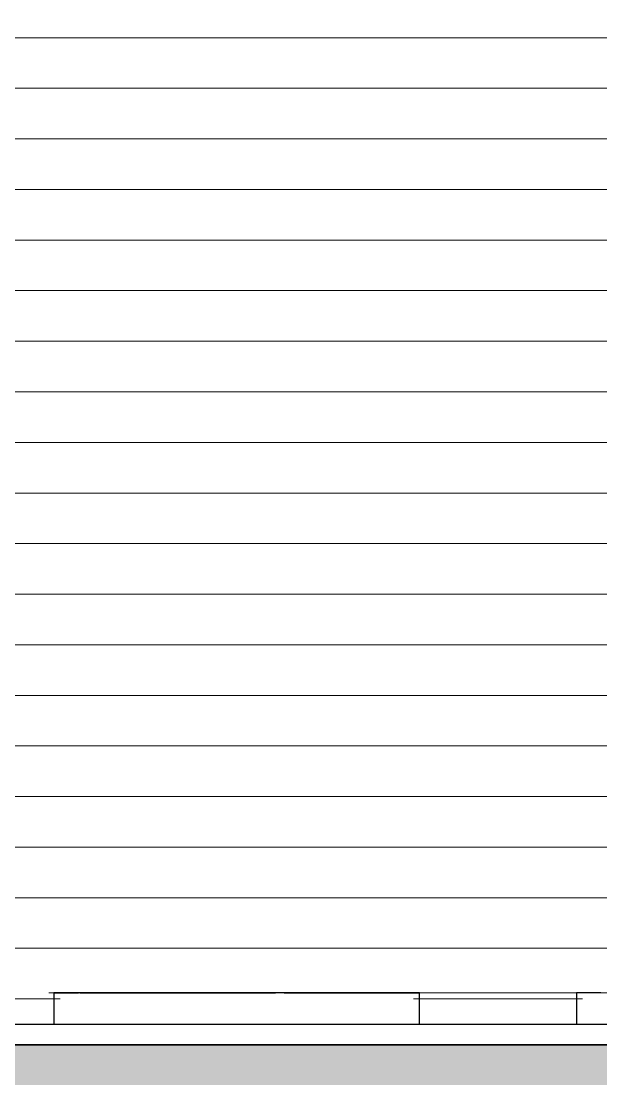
# Model space of a CAD drawing. Header units: millimetres. Extents: x 2519235 to 7246330, y 25937 to 201821.
# Drawn here: x 3125488.9 to 3125544.4, y 101086.8 to 101187.9 of the extents above; entities that cross this region are included whole.
import ezdxf
from ezdxf.xclip import XClip

# ---------------------------------------------------------------- set-up
doc = ezdxf.new("R2010")
doc.units = ezdxf.units.MM
doc.header["$XCLIPFRAME"] = 0
doc.set_wipeout_variables(frame=1)
for name, color, linetype in [('000 - 0_HIDE_OBJ_FRAMING_DEF_SUB_1', 7, 'Continuous'), ('000 - CONCRETE_COL_CUT_COLOR_1', 7, 'Continuous'), ('000 - CONCRETE_COL_HATCH_', 7, 'Continuous'), ('000 - CONCRETE_COL_WIPEOUT_', 7, 'Continuous'), ('000 - CONCRETE_WALL_CUT_COLOR_3', 7, 'Continuous'), ('000 - CONCRETE_WALL_CUT_COLOR_5', 7, 'Continuous')]:
    doc.layers.add(name, color=color, linetype=linetype)

# ---------------------------------------------------------------- blocks, each defined once
blk = doc.blocks.new('DPA_GM_Tactile Tile Line Base - Decision Tactile-32548638-ENTRANCE 1 - ELEVATION 4')
at = {"layer": '000 - 0_HIDE_OBJ_FRAMING_DEF_SUB_1', "color": 7, "lineweight": 9}
for p, q in [((-3018235.74, 101095), (-3018227.53, 101095)), ((-3018227.53, 101095), (-3018235.74, 101095)), ((-3018235.74, 101095), (-3018227.53, 101095)), ((-3018227.53, 101095), (-3018235.74, 101095)), ((-3018235.74, 101095), (-3018227.53, 101095)), ((-3018227.53, 101095), (-3018235.74, 101095)), ((-3018235.74, 101095), (-3018227.53, 101095)), ((-3018227.53, 101095), (-3018235.74, 101095)), ((-3018235.74, 101095), (-3018227.53, 101095)), ((-3018227.53, 101095), (-3018235.74, 101095)), ((-3018235.74, 101095), (-3018227.53, 101095)), ((-3018227.53, 101095), (-3018235.74, 101095)), ((-3018235.74, 101095), (-3018227.53, 101095)), ((-3018227.53, 101095), (-3018235.74, 101095)), ((-3018235.74, 101095), (-3018227.53, 101095)), ((-3018227.53, 101095), (-3018235.74, 101095)), ((-3018235.74, 101095), (-3018227.53, 101095)), ((-3018227.53, 101095), (-3018235.74, 101095)), ((-3018235.74, 101095), (-3018227.53, 101095)), ((-3018227.53, 101095), (-3018235.74, 101095)), ((-3018235.74, 101095), (-3018227.53, 101095)), ((-3018227.53, 101095), (-3018235.74, 101095)), ((-3018235.74, 101095), (-3018227.53, 101095)), ((-3018227.53, 101095), (-3018235.74, 101095)), ((-3018235.74, 101095), (-3018227.53, 101095)), ((-3018227.53, 101095), (-3018235.74, 101095)), ((-3018235.74, 101095), (-3018227.53, 101095)), ((-3018227.53, 101095), (-3018235.74, 101095)), ((-3018235.74, 101095), (-3018227.53, 101095)), ((-3018227.53, 101095), (-3018235.74, 101095)), ((-3018235.74, 101095), (-3018227.53, 101095)), ((-3018227.53, 101095), (-3018235.74, 101095)), ((-3018235.74, 101095), (-3018227.53, 101095)), ((-3018227.53, 101095), (-3018235.74, 101095)), ((-3018235.74, 101095), (-3018227.53, 101095)), ((-3018227.53, 101095), (-3018235.74, 101095)), ((-3018226.75, 101095), (-3018179.78, 101095)), ((-3018179.78, 101095), (-3018226.75, 101095)), ((-3018226.75, 101095), (-3018179.78, 101095)), ((-3018179.78, 101095), (-3018226.75, 101095)), ((-3018226.75, 101095), (-3018179.78, 101095)), ((-3018179.78, 101095), (-3018226.75, 101095)), ((-3018226.75, 101095), (-3018179.78, 101095)), ((-3018179.78, 101095), (-3018226.75, 101095)), ((-3018226.75, 101095), (-3018179.78, 101095)), ((-3018179.78, 101095), (-3018226.75, 101095)), ((-3018226.75, 101095), (-3018179.78, 101095)), ((-3018179.78, 101095), (-3018226.75, 101095)), ((-3018226.75, 101095), (-3018179.78, 101095)), ((-3018179.78, 101095), (-3018226.75, 101095)), ((-3018226.75, 101095), (-3018179.78, 101095)), ((-3018179.78, 101095), (-3018226.75, 101095)), ((-3018226.75, 101095), (-3018179.78, 101095)), ((-3018179.78, 101095), (-3018226.75, 101095)), ((-3018226.75, 101095), (-3018179.78, 101095)), ((-3018179.78, 101095), (-3018226.75, 101095)), ((-3018226.75, 101095), (-3018179.78, 101095)), ((-3018179.78, 101095), (-3018226.75, 101095)), ((-3018226.75, 101095), (-3018179.78, 101095)), ((-3018179.78, 101095), (-3018226.75, 101095)), ((-3018226.75, 101095), (-3018179.78, 101095)), ((-3018179.78, 101095), (-3018226.75, 101095)), ((-3018226.75, 101095), (-3018179.78, 101095)), ((-3018179.78, 101095), (-3018226.75, 101095)), ((-3018226.75, 101095), (-3018157.98, 101095)), ((-3018179.78, 101095), (-3018226.75, 101095)), ((-3018226.75, 101095), (-3018179.78, 101095)), ((-3018179.78, 101095), (-3018226.75, 101095)), ((-3018226.75, 101095), (-3018179.78, 101095)), ((-3018179.78, 101095), (-3018226.75, 101095)), ((-3018226.75, 101095), (-3018179.78, 101095)), ((-3018179.78, 101095), (-3018226.75, 101095))]:
    blk.add_line(p, q, dxfattribs=at)
at = {"layer": '000 - 0_HIDE_OBJ_FRAMING_DEF_SUB_1', "color": 7}
for p, q in [((-3018235.24, 101095), (-3018235.24, 101092)), ((-3018235.24, 101095), (-3018232.9, 101095)), ((-3018232.9, 101095), (-3018235.24, 101095)), ((-3018235.24, 101095), (-3018235.24, 101092)), ((-3018232.9, 101095), (-3018235.24, 101095)), ((-3018232.9, 101095), (-3018235.24, 101095)), ((-3018235.24, 101095), (-3018235.24, 101092)), ((-3018232.9, 101095), (-3018235.24, 101095)), ((-3018232.9, 101095), (-3018235.24, 101095)), ((-3018235.24, 101095), (-3018235.24, 101092)), ((-3018232.9, 101095), (-3018235.24, 101095)), ((-3018232.9, 101095), (-3018235.24, 101095)), ((-3018235.24, 101095), (-3018235.24, 101092)), ((-3018232.9, 101095), (-3018235.24, 101095)), ((-3018232.9, 101095), (-3018235.24, 101095)), ((-3018235.24, 101095), (-3018235.24, 101092)), ((-3018232.9, 101095), (-3018235.24, 101095)), ((-3018232.9, 101095), (-3018235.24, 101095)), ((-3018235.24, 101095), (-3018235.24, 101092)), ((-3018235.24, 101095), (-3018232.9, 101095)), ((-3018232.9, 101095), (-3018235.24, 101095)), ((-3018235.24, 101095), (-3018235.24, 101092)), ((-3018232.9, 101095), (-3018235.24, 101095)), ((-3018232.9, 101095), (-3018235.24, 101095)), ((-3018235.24, 101095), (-3018235.24, 101092)), ((-3018232.9, 101095), (-3018235.24, 101095)), ((-3018232.9, 101095), (-3018235.24, 101095)), ((-3018235.24, 101095), (-3018235.24, 101092)), ((-3018232.9, 101095), (-3018235.24, 101095)), ((-3018232.9, 101095), (-3018235.24, 101095)), ((-3018235.24, 101095), (-3018235.24, 101092)), ((-3018232.9, 101095), (-3018235.24, 101095)), ((-3018232.9, 101095), (-3018235.24, 101095)), ((-3018235.24, 101095), (-3018235.24, 101092)), ((-3018232.9, 101095), (-3018235.24, 101095)), ((-3018232.9, 101095), (-3018235.24, 101095)), ((-3018235.24, 101095), (-3018235.24, 101092)), ((-3018235.24, 101095), (-3018232.9, 101095)), ((-3018232.9, 101095), (-3018235.24, 101095)), ((-3018235.24, 101095), (-3018235.24, 101092)), ((-3018232.9, 101095), (-3018235.24, 101095)), ((-3018232.9, 101095), (-3018235.24, 101095)), ((-3018235.24, 101095), (-3018235.24, 101092)), ((-3018232.9, 101095), (-3018235.24, 101095)), ((-3018232.9, 101095), (-3018235.24, 101095)), ((-3018235.24, 101095), (-3018235.24, 101092)), ((-3018232.9, 101095), (-3018235.24, 101095)), ((-3018232.9, 101095), (-3018235.24, 101095)), ((-3018235.24, 101095), (-3018235.24, 101092)), ((-3018232.9, 101095), (-3018235.24, 101095)), ((-3018232.9, 101095), (-3018235.24, 101095)), ((-3018235.24, 101095), (-3018235.24, 101092)), ((-3018232.9, 101095), (-3018235.24, 101095)), ((-3018232.9, 101095), (-3018235.24, 101095)), ((-3018235.24, 101095), (-3018235.24, 101092)), ((-3018235.24, 101095), (-3018232.9, 101095)), ((-3018232.9, 101095), (-3018235.24, 101095)), ((-3018235.24, 101095), (-3018235.24, 101092)), ((-3018232.9, 101095), (-3018235.24, 101095)), ((-3018232.9, 101095), (-3018235.24, 101095)), ((-3018235.24, 101095), (-3018235.24, 101092)), ((-3018232.9, 101095), (-3018235.24, 101095)), ((-3018232.9, 101095), (-3018235.24, 101095)), ((-3018235.24, 101095), (-3018235.24, 101092)), ((-3018232.9, 101095), (-3018235.24, 101095)), ((-3018232.9, 101095), (-3018235.24, 101095)), ((-3018235.24, 101095), (-3018235.24, 101092)), ((-3018232.9, 101095), (-3018235.24, 101095)), ((-3018232.9, 101095), (-3018235.24, 101095)), ((-3018235.24, 101095), (-3018235.24, 101092)), ((-3018232.9, 101095), (-3018235.24, 101095)), ((-3018232.9, 101095), (-3018235.24, 101095)), ((-3018235.24, 101095), (-3018235.24, 101092)), ((-3018235.24, 101095), (-3018232.9, 101095)), ((-3018232.9, 101095), (-3018235.24, 101095)), ((-3018235.24, 101095), (-3018235.24, 101092)), ((-3018232.9, 101095), (-3018235.24, 101095)), ((-3018232.9, 101095), (-3018235.24, 101095)), ((-3018235.24, 101095), (-3018235.24, 101092)), ((-3018232.9, 101095), (-3018235.24, 101095)), ((-3018232.9, 101095), (-3018235.24, 101095)), ((-3018235.24, 101095), (-3018235.24, 101092)), ((-3018232.9, 101095), (-3018235.24, 101095)), ((-3018232.9, 101095), (-3018235.24, 101095)), ((-3018235.24, 101095), (-3018235.24, 101092)), ((-3018232.9, 101095), (-3018235.24, 101095)), ((-3018232.9, 101095), (-3018235.24, 101095)), ((-3018235.24, 101095), (-3018235.24, 101092)), ((-3018200.24, 101095), (-3018235.24, 101095)), ((-3018232.9, 101095), (-3018235.24, 101095)), ((-3018235.24, 101095), (-3018235.24, 101092)), ((-3018235.24, 101095), (-3018232.9, 101095)), ((-3018232.9, 101095), (-3018235.24, 101095)), ((-3018235.24, 101095), (-3018235.24, 101092)), ((-3018232.9, 101095), (-3018235.24, 101095)), ((-3018232.9, 101095), (-3018235.24, 101095)), ((-3018235.24, 101095), (-3018235.24, 101092)), ((-3018232.9, 101095), (-3018235.24, 101095)), ((-3018232.9, 101095), (-3018235.24, 101095)), ((-3018235.24, 101095), (-3018235.24, 101092)), ((-3018232.9, 101095), (-3018235.24, 101095)), ((-3018232.9, 101095), (-3018235.24, 101095)), ((-3018235.24, 101095), (-3018235.24, 101092)), ((-3018232.9, 101095), (-3018235.24, 101095)), ((-3018232.9, 101095), (-3018235.24, 101095)), ((-3018235.24, 101095), (-3018235.24, 101092)), ((-3018232.9, 101095), (-3018235.24, 101095)), ((-3018232.9, 101095), (-3018235.24, 101095)), ((-3018232.75, 101095), (-3018226.49, 101095)), ((-3018226.49, 101095), (-3018232.75, 101095)), ((-3018226.49, 101095), (-3018232.75, 101095)), ((-3018226.49, 101095), (-3018232.75, 101095)), ((-3018226.49, 101095), (-3018232.75, 101095)), ((-3018226.49, 101095), (-3018232.75, 101095)), ((-3018226.49, 101095), (-3018232.75, 101095)), ((-3018226.49, 101095), (-3018232.75, 101095)), ((-3018226.49, 101095), (-3018232.75, 101095)), ((-3018226.49, 101095), (-3018232.75, 101095)), ((-3018226.49, 101095), (-3018232.75, 101095)), ((-3018226.49, 101095), (-3018232.75, 101095)), ((-3018232.75, 101095), (-3018226.49, 101095)), ((-3018226.49, 101095), (-3018232.75, 101095)), ((-3018226.49, 101095), (-3018232.75, 101095)), ((-3018226.49, 101095), (-3018232.75, 101095)), ((-3018226.49, 101095), (-3018232.75, 101095)), ((-3018226.49, 101095), (-3018232.75, 101095)), ((-3018226.49, 101095), (-3018232.75, 101095)), ((-3018226.49, 101095), (-3018232.75, 101095)), ((-3018226.49, 101095), (-3018232.75, 101095)), ((-3018226.49, 101095), (-3018232.75, 101095)), ((-3018226.49, 101095), (-3018232.75, 101095)), ((-3018226.49, 101095), (-3018232.75, 101095)), ((-3018232.75, 101095), (-3018226.49, 101095)), ((-3018226.49, 101095), (-3018232.75, 101095)), ((-3018226.49, 101095), (-3018232.75, 101095)), ((-3018226.49, 101095), (-3018232.75, 101095)), ((-3018226.49, 101095), (-3018232.75, 101095)), ((-3018226.49, 101095), (-3018232.75, 101095)), ((-3018226.49, 101095), (-3018232.75, 101095)), ((-3018226.49, 101095), (-3018232.75, 101095)), ((-3018226.49, 101095), (-3018232.75, 101095)), ((-3018226.49, 101095), (-3018232.75, 101095)), ((-3018226.49, 101095), (-3018232.75, 101095)), ((-3018226.49, 101095), (-3018232.75, 101095)), ((-3018232.75, 101095), (-3018226.49, 101095)), ((-3018226.49, 101095), (-3018232.75, 101095)), ((-3018226.49, 101095), (-3018232.75, 101095)), ((-3018226.49, 101095), (-3018232.75, 101095)), ((-3018226.49, 101095), (-3018232.75, 101095)), ((-3018226.49, 101095), (-3018232.75, 101095)), ((-3018226.49, 101095), (-3018232.75, 101095)), ((-3018226.49, 101095), (-3018232.75, 101095)), ((-3018226.49, 101095), (-3018232.75, 101095)), ((-3018226.49, 101095), (-3018232.75, 101095)), ((-3018226.49, 101095), (-3018232.75, 101095)), ((-3018226.49, 101095), (-3018232.75, 101095)), ((-3018232.75, 101095), (-3018226.49, 101095)), ((-3018226.49, 101095), (-3018232.75, 101095)), ((-3018226.49, 101095), (-3018232.75, 101095)), ((-3018226.49, 101095), (-3018232.75, 101095)), ((-3018226.49, 101095), (-3018232.75, 101095)), ((-3018226.49, 101095), (-3018232.75, 101095)), ((-3018226.49, 101095), (-3018232.75, 101095)), ((-3018226.49, 101095), (-3018232.75, 101095)), ((-3018226.49, 101095), (-3018232.75, 101095)), ((-3018226.49, 101095), (-3018232.75, 101095)), ((-3018226.49, 101095), (-3018232.75, 101095)), ((-3018232.75, 101095), (-3018226.49, 101095)), ((-3018226.49, 101095), (-3018232.75, 101095)), ((-3018226.49, 101095), (-3018232.75, 101095)), ((-3018226.49, 101095), (-3018232.75, 101095)), ((-3018226.49, 101095), (-3018232.75, 101095)), ((-3018226.49, 101095), (-3018232.75, 101095)), ((-3018226.49, 101095), (-3018232.75, 101095)), ((-3018226.49, 101095), (-3018232.75, 101095)), ((-3018226.49, 101095), (-3018232.75, 101095)), ((-3018226.49, 101095), (-3018232.75, 101095)), ((-3018226.49, 101095), (-3018232.75, 101095)), ((-3018226.49, 101095), (-3018232.75, 101095)), ((-3018226.49, 101095), (-3018214.02, 101095)), ((-3018214.02, 101095), (-3018226.49, 101095)), ((-3018214.02, 101095), (-3018226.49, 101095)), ((-3018214.02, 101095), (-3018226.49, 101095)), ((-3018214.02, 101095), (-3018226.49, 101095)), ((-3018214.02, 101095), (-3018226.49, 101095)), ((-3018214.02, 101095), (-3018226.49, 101095)), ((-3018214.02, 101095), (-3018226.49, 101095)), ((-3018214.02, 101095), (-3018226.49, 101095)), ((-3018214.02, 101095), (-3018226.49, 101095)), ((-3018214.02, 101095), (-3018226.49, 101095)), ((-3018214.02, 101095), (-3018226.49, 101095)), ((-3018226.49, 101095), (-3018214.02, 101095)), ((-3018214.02, 101095), (-3018226.49, 101095)), ((-3018214.02, 101095), (-3018226.49, 101095)), ((-3018214.02, 101095), (-3018226.49, 101095)), ((-3018214.02, 101095), (-3018226.49, 101095)), ((-3018214.02, 101095), (-3018226.49, 101095)), ((-3018214.02, 101095), (-3018226.49, 101095)), ((-3018214.02, 101095), (-3018226.49, 101095)), ((-3018214.02, 101095), (-3018226.49, 101095)), ((-3018214.02, 101095), (-3018226.49, 101095)), ((-3018214.02, 101095), (-3018226.49, 101095)), ((-3018214.02, 101095), (-3018226.49, 101095)), ((-3018226.49, 101095), (-3018214.02, 101095)), ((-3018214.02, 101095), (-3018226.49, 101095)), ((-3018214.02, 101095), (-3018226.49, 101095)), ((-3018214.02, 101095), (-3018226.49, 101095)), ((-3018214.02, 101095), (-3018226.49, 101095)), ((-3018214.02, 101095), (-3018226.49, 101095)), ((-3018214.02, 101095), (-3018226.49, 101095)), ((-3018214.02, 101095), (-3018226.49, 101095)), ((-3018214.02, 101095), (-3018226.49, 101095)), ((-3018214.02, 101095), (-3018226.49, 101095)), ((-3018214.02, 101095), (-3018226.49, 101095)), ((-3018214.02, 101095), (-3018226.49, 101095)), ((-3018226.49, 101095), (-3018214.02, 101095)), ((-3018214.02, 101095), (-3018226.49, 101095)), ((-3018214.02, 101095), (-3018226.49, 101095)), ((-3018214.02, 101095), (-3018226.49, 101095)), ((-3018214.02, 101095), (-3018226.49, 101095)), ((-3018214.02, 101095), (-3018226.49, 101095)), ((-3018214.02, 101095), (-3018226.49, 101095)), ((-3018214.02, 101095), (-3018226.49, 101095)), ((-3018214.02, 101095), (-3018226.49, 101095)), ((-3018214.02, 101095), (-3018226.49, 101095)), ((-3018214.02, 101095), (-3018226.49, 101095)), ((-3018214.02, 101095), (-3018226.49, 101095)), ((-3018226.49, 101095), (-3018214.02, 101095)), ((-3018214.02, 101095), (-3018226.49, 101095)), ((-3018214.02, 101095), (-3018226.49, 101095)), ((-3018214.02, 101095), (-3018226.49, 101095)), ((-3018214.02, 101095), (-3018226.49, 101095)), ((-3018214.02, 101095), (-3018226.49, 101095)), ((-3018214.02, 101095), (-3018226.49, 101095)), ((-3018214.02, 101095), (-3018226.49, 101095)), ((-3018214.02, 101095), (-3018226.49, 101095)), ((-3018214.02, 101095), (-3018226.49, 101095)), ((-3018214.02, 101095), (-3018226.49, 101095)), ((-3018226.49, 101095), (-3018214.02, 101095)), ((-3018214.02, 101095), (-3018226.49, 101095)), ((-3018214.02, 101095), (-3018226.49, 101095)), ((-3018214.02, 101095), (-3018226.49, 101095)), ((-3018214.02, 101095), (-3018226.49, 101095)), ((-3018214.02, 101095), (-3018226.49, 101095)), ((-3018214.02, 101095), (-3018226.49, 101095)), ((-3018214.02, 101095), (-3018226.49, 101095)), ((-3018214.02, 101095), (-3018226.49, 101095)), ((-3018214.02, 101095), (-3018226.49, 101095)), ((-3018214.02, 101095), (-3018226.49, 101095)), ((-3018214.02, 101095), (-3018226.49, 101095)), ((-3018213.22, 101095), (-3018200.24, 101095)), ((-3018200.24, 101095), (-3018213.22, 101095)), ((-3018200.24, 101095), (-3018213.22, 101095)), ((-3018200.24, 101095), (-3018213.22, 101095)), ((-3018200.24, 101095), (-3018213.22, 101095)), ((-3018200.24, 101095), (-3018213.22, 101095)), ((-3018200.24, 101095), (-3018213.22, 101095)), ((-3018200.24, 101095), (-3018213.22, 101095)), ((-3018200.24, 101095), (-3018213.22, 101095)), ((-3018200.24, 101095), (-3018213.22, 101095)), ((-3018200.24, 101095), (-3018213.22, 101095)), ((-3018200.24, 101095), (-3018213.22, 101095)), ((-3018213.22, 101095), (-3018200.24, 101095)), ((-3018200.24, 101095), (-3018213.22, 101095)), ((-3018200.24, 101095), (-3018213.22, 101095)), ((-3018200.24, 101095), (-3018213.22, 101095)), ((-3018200.24, 101095), (-3018213.22, 101095)), ((-3018200.24, 101095), (-3018213.22, 101095)), ((-3018200.24, 101095), (-3018213.22, 101095)), ((-3018200.24, 101095), (-3018213.22, 101095)), ((-3018200.24, 101095), (-3018213.22, 101095)), ((-3018200.24, 101095), (-3018213.22, 101095)), ((-3018200.24, 101095), (-3018213.22, 101095)), ((-3018200.24, 101095), (-3018213.22, 101095)), ((-3018213.22, 101095), (-3018200.24, 101095)), ((-3018200.24, 101095), (-3018213.22, 101095)), ((-3018200.24, 101095), (-3018213.22, 101095)), ((-3018200.24, 101095), (-3018213.22, 101095)), ((-3018200.24, 101095), (-3018213.22, 101095)), ((-3018200.24, 101095), (-3018213.22, 101095)), ((-3018200.24, 101095), (-3018213.22, 101095)), ((-3018200.24, 101095), (-3018213.22, 101095)), ((-3018200.24, 101095), (-3018213.22, 101095)), ((-3018200.24, 101095), (-3018213.22, 101095)), ((-3018200.24, 101095), (-3018213.22, 101095)), ((-3018200.24, 101095), (-3018213.22, 101095)), ((-3018213.22, 101095), (-3018200.24, 101095)), ((-3018200.24, 101095), (-3018213.22, 101095)), ((-3018200.24, 101095), (-3018213.22, 101095)), ((-3018200.24, 101095), (-3018213.22, 101095)), ((-3018200.24, 101095), (-3018213.22, 101095)), ((-3018200.24, 101095), (-3018213.22, 101095)), ((-3018200.24, 101095), (-3018213.22, 101095)), ((-3018200.24, 101095), (-3018213.22, 101095)), ((-3018200.24, 101095), (-3018213.22, 101095)), ((-3018200.24, 101095), (-3018213.22, 101095)), ((-3018200.24, 101095), (-3018213.22, 101095)), ((-3018200.24, 101095), (-3018213.22, 101095)), ((-3018213.22, 101095), (-3018200.24, 101095)), ((-3018200.24, 101095), (-3018213.22, 101095)), ((-3018200.24, 101095), (-3018213.22, 101095)), ((-3018200.24, 101095), (-3018213.22, 101095)), ((-3018200.24, 101095), (-3018213.22, 101095)), ((-3018200.24, 101095), (-3018213.22, 101095)), ((-3018200.24, 101095), (-3018213.22, 101095)), ((-3018200.24, 101095), (-3018213.22, 101095)), ((-3018200.24, 101095), (-3018213.22, 101095)), ((-3018200.24, 101095), (-3018213.22, 101095)), ((-3018200.24, 101095), (-3018213.22, 101095)), ((-3018213.22, 101095), (-3018200.24, 101095)), ((-3018200.24, 101095), (-3018213.22, 101095)), ((-3018200.24, 101095), (-3018213.22, 101095)), ((-3018200.24, 101095), (-3018213.22, 101095)), ((-3018200.24, 101095), (-3018213.22, 101095)), ((-3018200.24, 101095), (-3018213.22, 101095)), ((-3018200.24, 101095), (-3018213.22, 101095)), ((-3018200.24, 101095), (-3018213.22, 101095)), ((-3018200.24, 101095), (-3018213.22, 101095)), ((-3018200.24, 101095), (-3018213.22, 101095)), ((-3018200.24, 101095), (-3018213.22, 101095)), ((-3018200.24, 101095), (-3018213.22, 101095)), ((-3018200.24, 101092), (-3018200.24, 101095)), ((-3018200.24, 101092), (-3018200.24, 101095)), ((-3018200.24, 101092), (-3018200.24, 101095)), ((-3018200.24, 101092), (-3018200.24, 101095)), ((-3018200.24, 101092), (-3018200.24, 101095)), ((-3018200.24, 101092), (-3018200.24, 101095)), ((-3018200.24, 101092), (-3018200.24, 101095)), ((-3018200.24, 101092), (-3018200.24, 101095)), ((-3018200.24, 101092), (-3018200.24, 101095)), ((-3018200.24, 101092), (-3018200.24, 101095)), ((-3018200.24, 101092), (-3018200.24, 101095)), ((-3018200.24, 101092), (-3018200.24, 101095)), ((-3018200.24, 101092), (-3018200.24, 101095)), ((-3018200.24, 101092), (-3018200.24, 101095)), ((-3018200.24, 101092), (-3018200.24, 101095)), ((-3018200.24, 101092), (-3018200.24, 101095)), ((-3018200.24, 101092), (-3018200.24, 101095)), ((-3018200.24, 101092), (-3018200.24, 101095)), ((-3018200.24, 101092), (-3018200.24, 101095)), ((-3018200.24, 101092), (-3018200.24, 101095)), ((-3018200.24, 101092), (-3018200.24, 101095)), ((-3018200.24, 101092), (-3018200.24, 101095)), ((-3018200.24, 101092), (-3018200.24, 101095)), ((-3018200.24, 101092), (-3018200.24, 101095)), ((-3018200.24, 101092), (-3018200.24, 101095)), ((-3018200.24, 101092), (-3018200.24, 101095)), ((-3018200.24, 101092), (-3018200.24, 101095)), ((-3018200.24, 101092), (-3018200.24, 101095)), ((-3018200.24, 101092), (-3018200.24, 101095)), ((-3018200.24, 101092), (-3018200.24, 101095)), ((-3018200.24, 101092), (-3018200.24, 101095)), ((-3018200.24, 101092), (-3018200.24, 101095)), ((-3018200.24, 101092), (-3018200.24, 101095)), ((-3018200.24, 101092), (-3018200.24, 101095)), ((-3018200.24, 101092), (-3018200.24, 101095)), ((-3018200.24, 101092), (-3018200.24, 101095)), ((-3018185.24, 101095), (-3018185.24, 101092)), ((-3018182.9, 101095), (-3018185.24, 101095)), ((-3018182.9, 101095), (-3018185.24, 101095)), ((-3018185.24, 101095), (-3018185.24, 101092)), ((-3018182.9, 101095), (-3018185.24, 101095)), ((-3018182.9, 101095), (-3018185.24, 101095)), ((-3018185.24, 101095), (-3018185.24, 101092)), ((-3018182.9, 101095), (-3018185.24, 101095)), ((-3018182.9, 101095), (-3018185.24, 101095)), ((-3018185.24, 101095), (-3018185.24, 101092)), ((-3018182.9, 101095), (-3018185.24, 101095)), ((-3018182.9, 101095), (-3018185.24, 101095)), ((-3018185.24, 101095), (-3018185.24, 101092)), ((-3018182.9, 101095), (-3018185.24, 101095)), ((-3018182.9, 101095), (-3018185.24, 101095)), ((-3018185.24, 101095), (-3018185.24, 101092)), ((-3018182.9, 101095), (-3018185.24, 101095)), ((-3018182.9, 101095), (-3018185.24, 101095)), ((-3018185.24, 101095), (-3018185.24, 101092)), ((-3018182.9, 101095), (-3018185.24, 101095)), ((-3018182.9, 101095), (-3018185.24, 101095)), ((-3018185.24, 101095), (-3018185.24, 101092)), ((-3018182.9, 101095), (-3018185.24, 101095)), ((-3018182.9, 101095), (-3018185.24, 101095)), ((-3018185.24, 101095), (-3018185.24, 101092)), ((-3018182.9, 101095), (-3018185.24, 101095)), ((-3018182.9, 101095), (-3018185.24, 101095)), ((-3018185.24, 101095), (-3018185.24, 101092)), ((-3018182.9, 101095), (-3018185.24, 101095)), ((-3018182.9, 101095), (-3018185.24, 101095)), ((-3018185.24, 101095), (-3018185.24, 101092)), ((-3018182.9, 101095), (-3018185.24, 101095)), ((-3018182.9, 101095), (-3018185.24, 101095)), ((-3018185.24, 101095), (-3018185.24, 101092)), ((-3018182.9, 101095), (-3018185.24, 101095)), ((-3018182.9, 101095), (-3018185.24, 101095)), ((-3018185.24, 101095), (-3018185.24, 101092)), ((-3018182.9, 101095), (-3018185.24, 101095)), ((-3018182.9, 101095), (-3018185.24, 101095)), ((-3018185.24, 101095), (-3018185.24, 101092)), ((-3018182.9, 101095), (-3018185.24, 101095)), ((-3018182.9, 101095), (-3018185.24, 101095)), ((-3018185.24, 101095), (-3018185.24, 101092)), ((-3018182.9, 101095), (-3018185.24, 101095)), ((-3018182.9, 101095), (-3018185.24, 101095)), ((-3018185.24, 101095), (-3018185.24, 101092)), ((-3018182.9, 101095), (-3018185.24, 101095)), ((-3018182.9, 101095), (-3018185.24, 101095)), ((-3018185.24, 101095), (-3018185.24, 101092)), ((-3018182.9, 101095), (-3018185.24, 101095)), ((-3018182.9, 101095), (-3018185.24, 101095)), ((-3018185.24, 101095), (-3018185.24, 101092)), ((-3018182.9, 101095), (-3018185.24, 101095)), ((-3018182.9, 101095), (-3018185.24, 101095)), ((-3018185.24, 101095), (-3018185.24, 101092)), ((-3018182.9, 101095), (-3018185.24, 101095)), ((-3018182.9, 101095), (-3018185.24, 101095)), ((-3018185.24, 101095), (-3018185.24, 101092)), ((-3018182.9, 101095), (-3018185.24, 101095)), ((-3018182.9, 101095), (-3018185.24, 101095)), ((-3018185.24, 101095), (-3018185.24, 101092)), ((-3018182.9, 101095), (-3018185.24, 101095)), ((-3018182.9, 101095), (-3018185.24, 101095)), ((-3018185.24, 101095), (-3018185.24, 101092)), ((-3018182.9, 101095), (-3018185.24, 101095)), ((-3018182.9, 101095), (-3018185.24, 101095)), ((-3018185.24, 101095), (-3018185.24, 101092)), ((-3018182.9, 101095), (-3018185.24, 101095)), ((-3018182.9, 101095), (-3018185.24, 101095)), ((-3018185.24, 101095), (-3018185.24, 101092)), ((-3018182.9, 101095), (-3018185.24, 101095)), ((-3018182.9, 101095), (-3018185.24, 101095)), ((-3018185.24, 101095), (-3018185.24, 101092)), ((-3018182.9, 101095), (-3018185.24, 101095)), ((-3018182.9, 101095), (-3018185.24, 101095)), ((-3018185.24, 101095), (-3018185.24, 101092)), ((-3018182.9, 101095), (-3018185.24, 101095)), ((-3018182.9, 101095), (-3018185.24, 101095)), ((-3018185.24, 101095), (-3018185.24, 101092)), ((-3018182.9, 101095), (-3018185.24, 101095)), ((-3018182.9, 101095), (-3018185.24, 101095)), ((-3018185.24, 101095), (-3018185.24, 101092)), ((-3018182.9, 101095), (-3018185.24, 101095)), ((-3018182.9, 101095), (-3018185.24, 101095)), ((-3018185.24, 101095), (-3018185.24, 101092)), ((-3018182.9, 101095), (-3018185.24, 101095)), ((-3018182.9, 101095), (-3018185.24, 101095)), ((-3018185.24, 101095), (-3018185.24, 101092)), ((-3018182.9, 101095), (-3018185.24, 101095)), ((-3018182.9, 101095), (-3018185.24, 101095)), ((-3018185.24, 101095), (-3018185.24, 101092)), ((-3018182.9, 101095), (-3018185.24, 101095)), ((-3018182.9, 101095), (-3018185.24, 101095)), ((-3018185.24, 101095), (-3018185.24, 101092)), ((-3018182.9, 101095), (-3018185.24, 101095)), ((-3018182.9, 101095), (-3018185.24, 101095)), ((-3018185.24, 101095), (-3018185.24, 101092)), ((-3018182.9, 101095), (-3018185.24, 101095)), ((-3018182.9, 101095), (-3018185.24, 101095)), ((-3018185.24, 101095), (-3018185.24, 101092)), ((-3018182.9, 101095), (-3018185.24, 101095)), ((-3018182.9, 101095), (-3018185.24, 101095)), ((-3018185.24, 101095), (-3018185.24, 101092)), ((-3018182.9, 101095), (-3018185.24, 101095)), ((-3018182.9, 101095), (-3018185.24, 101095)), ((-3018185.24, 101095), (-3018185.24, 101092)), ((-3018182.9, 101095), (-3018185.24, 101095)), ((-3018182.9, 101095), (-3018185.24, 101095)), ((-3018342.74, 101092), (-3018137.3, 101092)), ((-3018250.84, 101092), (-3018234.65, 101092)), ((-3018250.84, 101092), (-3018234.65, 101092)), ((-3018250.84, 101092), (-3018234.65, 101092)), ((-3018250.84, 101092), (-3018234.65, 101092)), ((-3018250.84, 101092), (-3018234.65, 101092)), ((-3018250.84, 101092), (-3018234.65, 101092)), ((-3018250.84, 101092), (-3018234.65, 101092)), ((-3018250.84, 101092), (-3018234.65, 101092)), ((-3018250.84, 101092), (-3018234.65, 101092)), ((-3018250.84, 101092), (-3018234.65, 101092)), ((-3018250.84, 101092), (-3018234.65, 101092)), ((-3018200.84, 101092), (-3018184.65, 101092)), ((-3018200.84, 101092), (-3018184.65, 101092)), ((-3018200.84, 101092), (-3018184.65, 101092)), ((-3018200.84, 101092), (-3018184.65, 101092)), ((-3018200.84, 101092), (-3018184.65, 101092)), ((-3018200.84, 101092), (-3018184.65, 101092)), ((-3018200.84, 101092), (-3018184.65, 101092)), ((-3018200.84, 101092), (-3018184.65, 101092)), ((-3018200.84, 101092), (-3018184.65, 101092)), ((-3018200.84, 101092), (-3018184.65, 101092)), ((-3018200.84, 101092), (-3018184.65, 101092))]:
    blk.add_line(p, q, dxfattribs=at)
blk = doc.blocks.new('DPA_Drainage underground Gutter_LA PP17_REV B - DPA_Drainage underground Gutter_LA PP17_REV B-33339182-ENTRANCE 1 - ELEVATION 4')
at = {"layer": '000 - 0_HIDE_OBJ_FRAMING_DEF_SUB_1', "color": 7}
blk.add_line((-3023037.3, 101090), (-3018137.3, 101090), dxfattribs=at)
blk.add_line((-3023037.3, 101090), (-3018137.3, 101090), dxfattribs=at)
blk.add_line((-3023037.3, 101090), (-3018137.3, 101090), dxfattribs=at)
blk.add_line((-3023037.3, 101090), (-3018137.3, 101090), dxfattribs=at)
blk = doc.blocks.new('A$C9a10139f')
at = {"layer": '000 - 0_HIDE_OBJ_FRAMING_DEF_SUB_1', "lineweight": 9}
h = blk.add_hatch(dxfattribs=at)
h.set_pattern_fill('FP_19', style=0, pattern_type=2)
h.set_pattern_definition([(0, (2976205.4405, 5916.337), (0, 4.838), []), (90, (2976205.44, 5916.34), (-300, 2e-14), [])])
h.paths.add_polyline_path([(-44505.42, -2410), (-42000, -2410), (-42000, -2408), (-41991.9, -2408), (-41991.9, -2405), (-41958.1, -2405), (-41958.1, -2408), (-41941.9, -2408), (-41941.9, -2405), (-41908.1, -2405), (-41908.1, -2408), (-41891.9, -2408), (-41891.9, -2405), (-41858.1, -2405), (-41858.1, -2408), (-41841.9, -2408), (-41841.9, -2405), (-41808.1, -2405), (-41808.1, -2408), (-41794.56, -2408), (-41794.56, -2310), (-42379.56, -2310), (-42380.07, -2402), (-42409.05, -2402), (-42409.56, -2401.94), (-42409.56, -2310), (-42979.56, -2310), (-42980.07, -2402), (-43009.05, -2402), (-43009.56, -2401.94), (-43009.56, -2310), (-45607.2, -2310), (-45601.41, -2320.16), (-45607.91, -2321.09), (-45657.65, -2323.19), (-45805.71, -2325.53), (-46040.26, -2326.33), (-46262.7, -2324.89), (-46383.85, -2322.18), (-46410.47, -2319.97), (-46403.8, -2310), (-46994.56, -2310), (-46994.56, -2410), (-44605.05, -2410)])
h.paths.add_polyline_path([(-47976.67, -2410), (-47644.56, -2410), (-47644.56, -2310), (-47976.67, -2310), (-47976.67, -2405.8)])
h.paths.add_polyline_path([(-44007.24, -2400.41), (-44950, -2400.41), (-44950, -2396.37), (-44790, -2396.37), (-44790, -2382.67), (-44950, -2382.67), (-44950, -2380.97), (-43850, -2380.97), (-43850, -2382.67), (-44010, -2382.67), (-44010, -2396.37), (-43850, -2396.37), (-43850, -2400.41), (-43907.6, -2400.41)])
h.paths.add_polyline_path([(-44010, -2380.09), (-44790, -2380.09), (-44790, -2365.97), (-44010, -2365.97)])
h.paths.add_polyline_path([(-43850, -2364.93), (-44950, -2364.93), (-44950, -2363.23), (-43850, -2363.23)])
h.paths.add_polyline_path([(-45475.5, -2364.79), (-46535.5, -2364.79), (-46535.5, -2363.09), (-45475.5, -2363.09)])
h.paths.add_polyline_path([(-44010, -2362.35), (-44790, -2362.35), (-44790, -2348.23), (-44010, -2348.23)])
h = blk.add_hatch(dxfattribs=at)
h.set_pattern_fill('FP_30', style=0, pattern_type=2)
h.set_pattern_definition([(45, (2976342.74, -103500), (-106.066017, 106.066017), [])])
h.paths.add_polyline_path([(300, -2510), (1028.19, -2510), (1028.19, -2410), (-3910.34, -2410), (-3910.34, -2510), (-2160.16, -2510)])
h.paths.add_polyline_path([(-49188.3, -2510), (-48901.67, -2510), (-48902.08, -2410), (-49985.39, -2410), (-49985.39, -2510)])
h.paths.add_polyline_path([(-48551.67, -2510), (-4210.34, -2510), (-4210.34, -2410), (-48551.67, -2410)])
at = {"layer": '000 - 0_HIDE_OBJ_FRAMING_DEF_SUB_1', "color": 7}
for p, q in [((-4210.34, -2410), (-48551.67, -2410)), ((-48551.67, -2410), (-4210.34, -2410)), ((-4210.34, -2410), (-48551.67, -2410)), ((-4210.34, -2410), (-48551.67, -2410)), ((-4210.34, -2410), (-48551.67, -2410)), ((-47834.77, -2410), (-20500, -2410))]:
    blk.add_line(p, q, dxfattribs=at)
for name in ['DPA_GM_Tactile Tile Line Base - Decision Tactile-32548638-ENTRANCE 1 - ELEVATION 4', 'DPA_Drainage underground Gutter_LA PP17_REV B - DPA_Drainage underground Gutter_LA PP17_REV B-33339182-ENTRANCE 1 - ELEVATION 4']:
    blk.add_blockref(name, (2976342.74, -103500), dxfattribs=at)
blk = doc.blocks.new('*U994')
at = {"layer": '000 - CONCRETE_COL_HATCH_'}
h = blk.add_hatch(dxfattribs=at)
h.set_pattern_fill('ANSI31', scale=0.25)
h.set_pattern_definition([(45, (88682.6727, -845106.8257), (-0.5612660076, 0.5612660076), [])])
h.paths.add_polyline_path([(0, 0), (44341.34, 0), (44341.34, 100), (0, 100)])
at = {"layer": '000 - CONCRETE_COL_CUT_COLOR_1', "color": 7}
blk.add_lwpolyline([(44341.34, 100), (0, 100)], dxfattribs=at)
blk = doc.blocks.new('A$Ca70fc861')
at = {"layer": '000 - CONCRETE_WALL_CUT_COLOR_3', "color": 7}
blk.add_blockref('*U994', (300, -400), dxfattribs=at)

msp = doc.modelspace()

# ---------------------------------------------------------------- block references
at = {"color": 7}
ref = msp.add_blockref('A$C9a10139f', (3167384.512, 103500), dxfattribs=at)
XClip(ref).set_block_clipping_path([(-44584.6829968677, -6873.3504424678), (-16596.2077442068, 14432.3271690989)])

# ---------------------------------------------------------------- next in the draw order: block references
ref = msp.add_blockref('A$Ca70fc861', (3118532.839, 101390), dxfattribs=at)
XClip(ref).set_block_clipping_path([(4262.5213767327, -2560.0000000065), (32058.9201209629, 15792.1869267942)])

doc.saveas('drawing.dxf')
